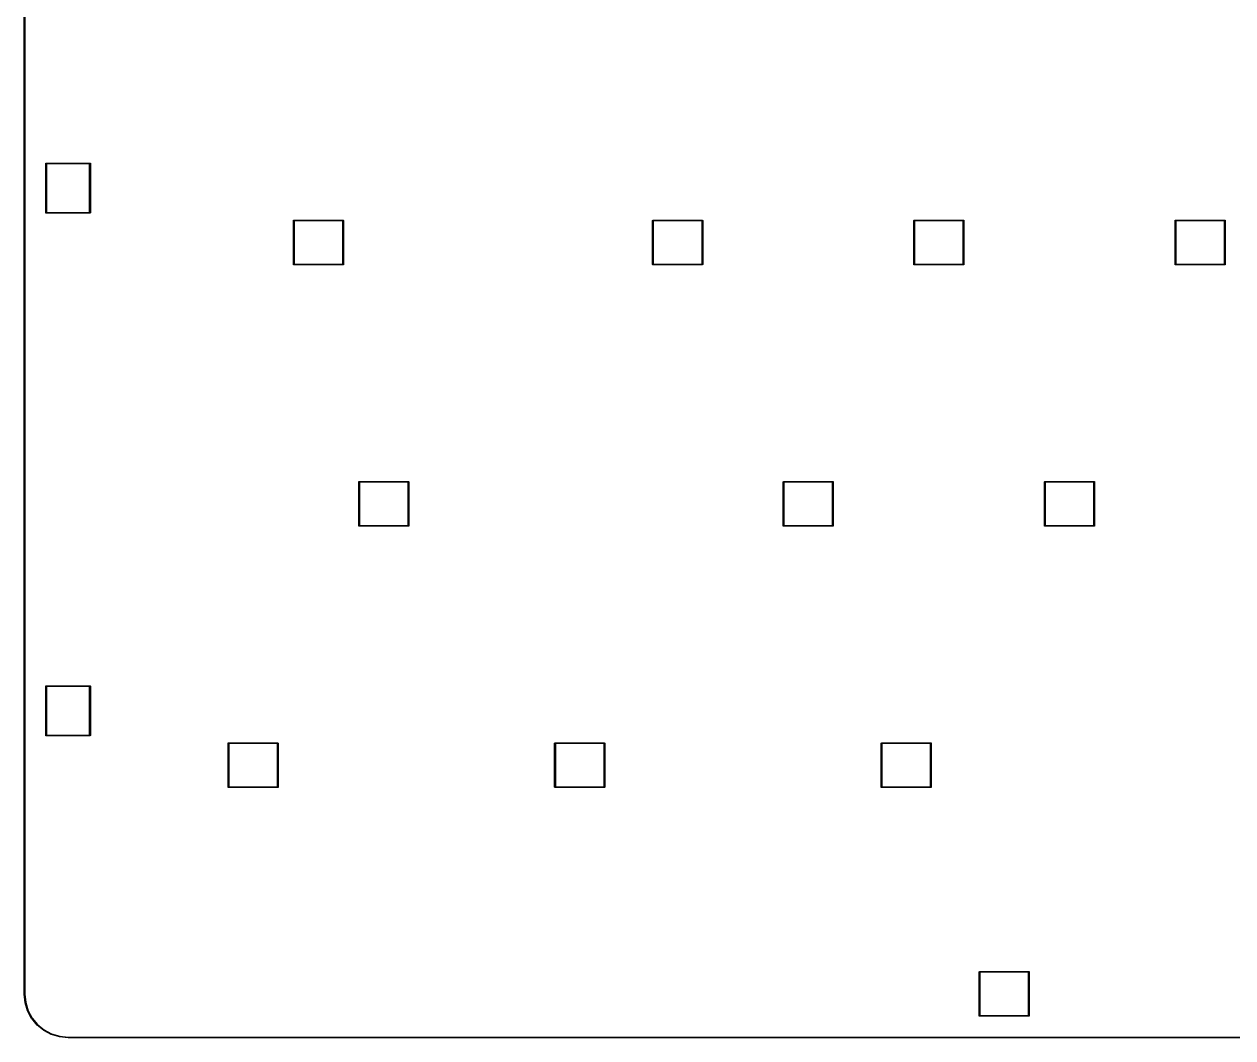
# Model space of a CAD drawing. Extents: x 19 to 378, y -202 to -52.
# Drawn here: x 19 to 107.2, y -202.4 to -128.5 of the extents above; entities that cross this region are included whole.
import ezdxf

# ---------------------------------------------------------------- set-up
doc = ezdxf.new("R2010")
doc.units = 0
doc.layers.add('BLACK', color=7, linetype='CONTINUOUS')

msp = doc.modelspace()

# ---------------------------------------------------------------- linework, layer by layer
at = {"layer": 'BLACK', "linetype": 'CONTINUOUS'}
for p, q in [((19.075, -54.77), (19.075, -199.231)), ((19.025, -199.232), (19.025, -76.1988)), ((20.5999, -138.694), (20.6004, -138.689)), ((20.6, -138.695), (20.5999, -138.694)), ((20.6, -142.293), (20.6, -138.695)), ((20.6004, -138.689), (20.6018, -138.684)), ((20.6018, -138.684), (20.6041, -138.68)), ((20.6041, -138.68), (20.6072, -138.676)), ((20.6072, -138.676), (20.611, -138.673)), ((20.611, -138.673), (20.6154, -138.671)), ((20.6154, -138.671), (20.6201, -138.669)), ((20.6201, -138.669), (20.6238, -138.669)), ((20.6238, -138.669), (20.625, -138.669)), ((20.625, -138.669), (20.6262, -138.669)), ((20.6262, -138.669), (23.8238, -138.669)), ((20.65, -138.719), (20.65, -142.269)), ((23.8, -138.719), (20.65, -138.719)), ((23.8, -142.269), (23.8, -138.719)), ((23.8238, -138.669), (23.825, -138.669)), ((23.825, -138.669), (23.8262, -138.669)), ((23.8262, -138.669), (23.8262, -138.669)), ((23.8262, -138.669), (23.8299, -138.669)), ((23.8299, -138.669), (23.8346, -138.671)), ((23.8346, -138.671), (23.839, -138.673)), ((23.839, -138.673), (23.8428, -138.676)), ((23.8428, -138.676), (23.8459, -138.68)), ((23.8459, -138.68), (23.8482, -138.684)), ((23.8482, -138.684), (23.8496, -138.689)), ((23.8496, -138.689), (23.8501, -138.694)), ((23.8501, -138.694), (23.85, -138.695)), ((23.85, -138.695), (23.85, -142.293)), ((20.5999, -142.294), (20.6, -142.293)), ((20.6004, -142.299), (20.5999, -142.294)), ((20.6018, -142.303), (20.6004, -142.299)), ((20.6041, -142.308), (20.6018, -142.303)), ((20.6072, -142.312), (20.6041, -142.308)), ((20.611, -142.315), (20.6072, -142.312)), ((20.6154, -142.317), (20.611, -142.315)), ((20.6201, -142.318), (20.6154, -142.317)), ((20.6238, -142.319), (20.6201, -142.318)), ((20.625, -142.319), (20.6238, -142.319)), ((20.6238, -142.319), (20.6238, -142.319)), ((20.6262, -142.319), (20.625, -142.319)), ((23.8238, -142.319), (20.6262, -142.319)), ((20.65, -142.269), (23.8, -142.269)), ((23.825, -142.319), (23.8238, -142.319)), ((23.8299, -142.318), (23.825, -142.319)), ((23.8346, -142.317), (23.8299, -142.318)), ((23.839, -142.315), (23.8346, -142.317)), ((23.8428, -142.312), (23.839, -142.315)), ((23.8459, -142.308), (23.8428, -142.312)), ((23.8482, -142.303), (23.8459, -142.308)), ((23.8496, -142.299), (23.8482, -142.303)), ((23.85, -142.295), (23.8496, -142.299)), ((23.85, -142.293), (23.8501, -142.294)), ((23.8501, -142.294), (23.85, -142.295)), ((23.85, -142.295), (23.85, -142.295)), ((38.6561, -142.862), (38.6566, -142.858)), ((38.6563, -142.864), (38.6561, -142.862)), ((38.6562, -146.061), (38.6563, -142.864)), ((38.6566, -142.858), (38.658, -142.853)), ((38.658, -142.853), (38.6604, -142.849)), ((38.6604, -142.849), (38.6635, -142.845)), ((38.6635, -142.845), (38.6673, -142.842)), ((38.6673, -142.842), (38.6716, -142.839)), ((38.6716, -142.839), (38.6763, -142.838)), ((38.6763, -142.838), (38.68, -142.838)), ((38.68, -142.838), (38.6812, -142.837)), ((38.68, -142.838), (38.68, -142.838)), ((38.6812, -142.837), (38.6825, -142.838)), ((38.6825, -142.838), (42.28, -142.838)), ((38.7062, -142.887), (38.7062, -146.037)), ((42.2563, -142.887), (38.7062, -142.887)), ((42.2563, -146.037), (42.2563, -142.887)), ((42.28, -142.838), (42.2812, -142.837)), ((42.2812, -142.837), (42.2825, -142.838)), ((42.2825, -142.838), (42.2862, -142.838)), ((42.2862, -142.838), (42.2909, -142.839)), ((42.2909, -142.839), (42.2952, -142.842)), ((42.2952, -142.842), (42.299, -142.845)), ((42.299, -142.845), (42.3021, -142.849)), ((42.3021, -142.849), (42.3045, -142.853)), ((42.3045, -142.853), (42.3059, -142.858)), ((42.3059, -142.858), (42.3064, -142.862)), ((42.3064, -142.862), (42.3062, -142.864)), ((42.3062, -142.864), (42.3062, -146.061)), ((64.8499, -142.862), (64.8504, -142.858)), ((64.85, -142.864), (64.8499, -142.862)), ((64.85, -146.061), (64.85, -142.864)), ((64.8504, -142.858), (64.8518, -142.853)), ((64.8518, -142.853), (64.8541, -142.849)), ((64.8541, -142.849), (64.8572, -142.845)), ((64.8572, -142.845), (64.861, -142.842)), ((64.861, -142.842), (64.8654, -142.839)), ((64.8654, -142.839), (64.8701, -142.838)), ((64.8701, -142.838), (64.8738, -142.838)), ((64.8738, -142.838), (64.875, -142.837)), ((64.8738, -142.838), (64.8738, -142.838)), ((64.875, -142.837), (64.8762, -142.838)), ((64.8762, -142.838), (68.4738, -142.838)), ((64.9, -142.887), (64.9, -146.037)), ((68.45, -142.887), (64.9, -142.887)), ((68.45, -146.037), (68.45, -142.887)), ((68.4738, -142.838), (68.475, -142.837)), ((68.475, -142.837), (68.4762, -142.838)), ((68.4762, -142.838), (68.4799, -142.838)), ((68.4799, -142.838), (68.4846, -142.839)), ((68.4846, -142.839), (68.489, -142.842)), ((68.489, -142.842), (68.4928, -142.845)), ((68.4928, -142.845), (68.4959, -142.849)), ((68.4959, -142.849), (68.4982, -142.853)), ((68.4982, -142.853), (68.4996, -142.858)), ((68.4996, -142.858), (68.5001, -142.862)), ((68.5001, -142.862), (68.5, -142.864)), ((68.5, -142.864), (68.5, -146.061)), ((83.8999, -142.862), (83.9004, -142.858)), ((83.9, -142.864), (83.8999, -142.862)), ((83.9, -146.061), (83.9, -142.864)), ((83.9004, -142.858), (83.9018, -142.853)), ((83.9018, -142.853), (83.9041, -142.849)), ((83.9041, -142.849), (83.9072, -142.845)), ((83.9072, -142.845), (83.911, -142.842)), ((83.911, -142.842), (83.9154, -142.839)), ((83.9154, -142.839), (83.9201, -142.838)), ((83.9201, -142.838), (83.9238, -142.838)), ((83.9238, -142.838), (83.925, -142.837)), ((83.9238, -142.838), (83.9238, -142.838)), ((83.925, -142.837), (83.9262, -142.838)), ((83.9262, -142.838), (87.5238, -142.838)), ((83.95, -142.887), (83.95, -146.037)), ((87.5, -142.887), (83.95, -142.887)), ((87.5, -146.037), (87.5, -142.887)), ((87.5238, -142.838), (87.525, -142.837)), ((87.525, -142.837), (87.5262, -142.838)), ((87.5262, -142.838), (87.5299, -142.838)), ((87.5299, -142.838), (87.5346, -142.839)), ((87.5346, -142.839), (87.539, -142.842)), ((87.539, -142.842), (87.5428, -142.845)), ((87.5428, -142.845), (87.5459, -142.849)), ((87.5459, -142.849), (87.5482, -142.853)), ((87.5482, -142.853), (87.5496, -142.858)), ((87.5496, -142.858), (87.5501, -142.862)), ((87.5501, -142.862), (87.55, -142.864)), ((87.55, -142.864), (87.55, -146.061)), ((102.95, -142.858), (102.952, -142.853)), ((102.95, -142.862), (102.95, -142.858)), ((102.95, -142.864), (102.95, -142.862)), ((102.95, -146.061), (102.95, -142.864)), ((102.952, -142.853), (102.954, -142.849)), ((102.954, -142.849), (102.957, -142.845)), ((102.957, -142.845), (102.961, -142.842)), ((102.961, -142.842), (102.965, -142.839)), ((102.965, -142.839), (102.97, -142.838)), ((102.97, -142.838), (102.974, -142.838)), ((102.974, -142.838), (102.975, -142.837)), ((102.974, -142.838), (102.974, -142.838)), ((102.975, -142.837), (102.976, -142.838)), ((102.976, -142.838), (106.574, -142.838)), ((103, -142.887), (103, -146.037)), ((106.55, -142.887), (103, -142.887)), ((106.55, -146.037), (106.55, -142.887)), ((106.574, -142.838), (106.575, -142.837)), ((106.575, -142.837), (106.576, -142.838)), ((106.576, -142.838), (106.58, -142.838)), ((106.58, -142.838), (106.585, -142.839)), ((106.585, -142.839), (106.589, -142.842)), ((106.589, -142.842), (106.593, -142.845)), ((106.593, -142.845), (106.596, -142.849)), ((106.596, -142.849), (106.598, -142.853)), ((106.598, -142.853), (106.6, -142.858)), ((106.6, -142.858), (106.6, -142.862)), ((106.6, -142.862), (106.6, -142.864)), ((106.6, -142.864), (106.6, -146.061)), ((38.6561, -146.062), (38.6562, -146.061)), ((38.6566, -146.067), (38.6561, -146.062)), ((38.658, -146.072), (38.6566, -146.067)), ((38.6604, -146.076), (38.658, -146.072)), ((38.6635, -146.08), (38.6604, -146.076)), ((38.6673, -146.083), (38.6635, -146.08)), ((38.6716, -146.086), (38.6673, -146.083)), ((38.6763, -146.087), (38.6716, -146.086)), ((38.6812, -146.088), (38.6763, -146.087)), ((38.6825, -146.088), (38.6812, -146.088)), ((42.28, -146.088), (38.6825, -146.088)), ((38.7062, -146.037), (42.2563, -146.037)), ((42.2812, -146.088), (42.28, -146.088)), ((42.2825, -146.088), (42.2812, -146.088)), ((42.2862, -146.087), (42.2825, -146.088)), ((42.2825, -146.088), (42.2825, -146.088)), ((42.2909, -146.086), (42.2862, -146.087)), ((42.2952, -146.083), (42.2909, -146.086)), ((42.299, -146.08), (42.2952, -146.083)), ((42.3021, -146.076), (42.299, -146.08)), ((42.3045, -146.072), (42.3021, -146.076)), ((42.3059, -146.067), (42.3045, -146.072)), ((42.3064, -146.062), (42.3059, -146.067)), ((42.3062, -146.061), (42.3064, -146.062)), ((64.8499, -146.062), (64.85, -146.061)), ((64.8504, -146.067), (64.8499, -146.062)), ((64.8518, -146.072), (64.8504, -146.067)), ((64.8541, -146.076), (64.8518, -146.072)), ((64.8572, -146.08), (64.8541, -146.076)), ((64.861, -146.083), (64.8572, -146.08)), ((64.8654, -146.086), (64.861, -146.083)), ((64.8701, -146.087), (64.8654, -146.086)), ((64.875, -146.088), (64.8701, -146.087)), ((64.8762, -146.088), (64.875, -146.088)), ((68.4738, -146.088), (64.8762, -146.088)), ((64.9, -146.037), (68.45, -146.037)), ((68.475, -146.088), (68.4738, -146.088)), ((68.4762, -146.088), (68.475, -146.088)), ((68.4799, -146.087), (68.4762, -146.088)), ((68.4762, -146.088), (68.4762, -146.088)), ((68.4846, -146.086), (68.4799, -146.087)), ((68.489, -146.083), (68.4846, -146.086)), ((68.4928, -146.08), (68.489, -146.083)), ((68.4959, -146.076), (68.4928, -146.08)), ((68.4982, -146.072), (68.4959, -146.076)), ((68.4996, -146.067), (68.4982, -146.072)), ((68.5001, -146.062), (68.4996, -146.067)), ((68.5, -146.061), (68.5001, -146.062)), ((83.8999, -146.062), (83.9, -146.061)), ((83.9004, -146.067), (83.8999, -146.062)), ((83.9018, -146.072), (83.9004, -146.067)), ((83.9041, -146.076), (83.9018, -146.072)), ((83.9072, -146.08), (83.9041, -146.076)), ((83.911, -146.083), (83.9072, -146.08)), ((83.9154, -146.086), (83.911, -146.083)), ((83.9201, -146.087), (83.9154, -146.086)), ((83.925, -146.088), (83.9201, -146.087)), ((83.9262, -146.088), (83.925, -146.088)), ((87.5238, -146.088), (83.9262, -146.088)), ((83.95, -146.037), (87.5, -146.037)), ((87.525, -146.088), (87.5238, -146.088)), ((87.5262, -146.088), (87.525, -146.088)), ((87.5299, -146.087), (87.5262, -146.088)), ((87.5262, -146.088), (87.5262, -146.088)), ((87.5346, -146.086), (87.5299, -146.087)), ((87.539, -146.083), (87.5346, -146.086)), ((87.5428, -146.08), (87.539, -146.083)), ((87.5459, -146.076), (87.5428, -146.08)), ((87.5482, -146.072), (87.5459, -146.076)), ((87.5496, -146.067), (87.5482, -146.072)), ((87.5501, -146.062), (87.5496, -146.067)), ((87.55, -146.061), (87.5501, -146.062)), ((102.95, -146.062), (102.95, -146.061)), ((102.95, -146.067), (102.95, -146.062)), ((102.952, -146.072), (102.95, -146.067)), ((102.954, -146.076), (102.952, -146.072)), ((102.957, -146.08), (102.954, -146.076)), ((102.961, -146.083), (102.957, -146.08)), ((102.965, -146.086), (102.961, -146.083)), ((102.97, -146.087), (102.965, -146.086)), ((102.975, -146.088), (102.97, -146.087)), ((102.976, -146.088), (102.975, -146.088)), ((106.574, -146.088), (102.976, -146.088)), ((103, -146.037), (106.55, -146.037)), ((106.575, -146.088), (106.574, -146.088)), ((106.576, -146.088), (106.575, -146.088)), ((106.58, -146.087), (106.576, -146.088)), ((106.576, -146.088), (106.576, -146.088)), ((106.585, -146.086), (106.58, -146.087)), ((106.589, -146.083), (106.585, -146.086)), ((106.593, -146.08), (106.589, -146.083)), ((106.596, -146.076), (106.593, -146.08)), ((106.598, -146.072), (106.596, -146.076)), ((106.6, -146.067), (106.598, -146.072)), ((106.6, -146.061), (106.6, -146.062)), ((106.6, -146.062), (106.6, -146.067)), ((43.4186, -161.912), (43.4191, -161.908)), ((43.4187, -161.914), (43.4186, -161.912)), ((43.4188, -165.111), (43.4187, -161.914)), ((43.4191, -161.908), (43.4205, -161.903)), ((43.4205, -161.903), (43.4229, -161.899)), ((43.4229, -161.899), (43.426, -161.895)), ((43.426, -161.895), (43.4298, -161.892)), ((43.4298, -161.892), (43.4341, -161.889)), ((43.4341, -161.889), (43.4388, -161.888)), ((43.4388, -161.888), (43.4425, -161.887)), ((43.4425, -161.887), (43.4438, -161.887)), ((43.4438, -161.887), (43.445, -161.887)), ((43.445, -161.887), (47.0425, -161.887)), ((43.4688, -161.938), (43.4688, -165.088)), ((47.0187, -161.938), (43.4688, -161.938)), ((47.0188, -165.088), (47.0187, -161.938)), ((47.0425, -161.887), (47.0437, -161.887)), ((47.0437, -161.887), (47.045, -161.887)), ((47.045, -161.887), (47.045, -161.887)), ((47.045, -161.887), (47.0487, -161.888)), ((47.0487, -161.888), (47.0534, -161.889)), ((47.0534, -161.889), (47.0577, -161.892)), ((47.0577, -161.892), (47.0615, -161.895)), ((47.0615, -161.895), (47.0646, -161.899)), ((47.0646, -161.899), (47.067, -161.903)), ((47.067, -161.903), (47.0684, -161.908)), ((47.0684, -161.908), (47.0689, -161.912)), ((47.0689, -161.912), (47.0688, -161.914)), ((47.0688, -161.914), (47.0688, -165.111)), ((74.3749, -161.912), (74.3754, -161.908)), ((74.375, -161.914), (74.3749, -161.912)), ((74.375, -165.111), (74.375, -161.914)), ((74.3754, -161.908), (74.3768, -161.903)), ((74.3768, -161.903), (74.3791, -161.899)), ((74.3791, -161.899), (74.3822, -161.895)), ((74.3822, -161.895), (74.386, -161.892)), ((74.386, -161.892), (74.3904, -161.889)), ((74.3904, -161.889), (74.3951, -161.888)), ((74.3951, -161.888), (74.3988, -161.887)), ((74.3988, -161.887), (74.4, -161.887)), ((74.4, -161.887), (74.4012, -161.887)), ((74.4012, -161.887), (77.9988, -161.887)), ((74.425, -161.938), (74.425, -165.088)), ((77.975, -161.938), (74.425, -161.938)), ((77.975, -165.088), (77.975, -161.938)), ((77.9988, -161.887), (78, -161.887)), ((78, -161.887), (78.0012, -161.887)), ((78.0012, -161.887), (78.0012, -161.887)), ((78.0012, -161.887), (78.0049, -161.888)), ((78.0049, -161.888), (78.0096, -161.889)), ((78.0096, -161.889), (78.014, -161.892)), ((78.014, -161.892), (78.0178, -161.895)), ((78.0178, -161.895), (78.0209, -161.899)), ((78.0209, -161.899), (78.0232, -161.903)), ((78.0232, -161.903), (78.0246, -161.908)), ((78.0246, -161.908), (78.0251, -161.912)), ((78.0251, -161.912), (78.025, -161.914)), ((78.025, -161.914), (78.025, -165.111)), ((93.4249, -161.912), (93.4254, -161.908)), ((93.425, -161.914), (93.4249, -161.912)), ((93.425, -165.111), (93.425, -161.914)), ((93.4254, -161.908), (93.4268, -161.903)), ((93.4268, -161.903), (93.4291, -161.899)), ((93.4291, -161.899), (93.4322, -161.895)), ((93.4322, -161.895), (93.436, -161.892)), ((93.436, -161.892), (93.4404, -161.889)), ((93.4404, -161.889), (93.4451, -161.888)), ((93.4451, -161.888), (93.4488, -161.887)), ((93.4488, -161.887), (93.45, -161.887)), ((93.45, -161.887), (93.4512, -161.887)), ((93.4512, -161.887), (97.0488, -161.887)), ((93.475, -161.938), (93.475, -165.088)), ((97.025, -161.938), (93.475, -161.938)), ((97.025, -165.088), (97.025, -161.938)), ((97.0488, -161.887), (97.05, -161.887)), ((97.05, -161.887), (97.0512, -161.887)), ((97.0512, -161.887), (97.0512, -161.887)), ((97.0512, -161.887), (97.0549, -161.888)), ((97.0549, -161.888), (97.0596, -161.889)), ((97.0596, -161.889), (97.064, -161.892)), ((97.064, -161.892), (97.0678, -161.895)), ((97.0678, -161.895), (97.0709, -161.899)), ((97.0709, -161.899), (97.0732, -161.903)), ((97.0732, -161.903), (97.0746, -161.908)), ((97.0746, -161.908), (97.0751, -161.912)), ((97.0751, -161.912), (97.075, -161.914)), ((97.075, -161.914), (97.075, -165.111)), ((43.4186, -165.112), (43.4188, -165.111)), ((43.4191, -165.117), (43.4186, -165.112)), ((43.4205, -165.122), (43.4191, -165.117)), ((43.4229, -165.126), (43.4205, -165.122)), ((43.426, -165.13), (43.4229, -165.126)), ((43.4298, -165.133), (43.426, -165.13)), ((43.4341, -165.136), (43.4298, -165.133)), ((43.4388, -165.137), (43.4341, -165.136)), ((43.4425, -165.137), (43.4388, -165.137)), ((43.4438, -165.138), (43.4425, -165.137)), ((43.4425, -165.137), (43.4425, -165.137)), ((43.445, -165.137), (43.4438, -165.138)), ((47.0425, -165.137), (43.445, -165.137)), ((43.4688, -165.088), (47.0188, -165.088)), ((47.0437, -165.138), (47.0425, -165.137)), ((47.0487, -165.137), (47.0437, -165.138)), ((47.0534, -165.136), (47.0487, -165.137)), ((47.0577, -165.133), (47.0534, -165.136)), ((47.0615, -165.13), (47.0577, -165.133)), ((47.0646, -165.126), (47.0615, -165.13)), ((47.067, -165.122), (47.0646, -165.126)), ((47.0684, -165.117), (47.067, -165.122)), ((47.0688, -165.114), (47.0684, -165.117)), ((47.0688, -165.111), (47.0689, -165.112)), ((47.0689, -165.112), (47.0688, -165.114)), ((74.3749, -165.112), (74.375, -165.111)), ((74.3754, -165.117), (74.3749, -165.112)), ((74.3768, -165.122), (74.3754, -165.117)), ((74.3791, -165.126), (74.3768, -165.122)), ((74.3822, -165.13), (74.3791, -165.126)), ((74.386, -165.133), (74.3822, -165.13)), ((74.3904, -165.136), (74.386, -165.133)), ((74.3951, -165.137), (74.3904, -165.136)), ((74.3988, -165.137), (74.3951, -165.137)), ((74.4, -165.138), (74.3988, -165.137)), ((74.3988, -165.137), (74.3988, -165.137)), ((74.4012, -165.137), (74.4, -165.138)), ((77.9988, -165.137), (74.4012, -165.137)), ((74.425, -165.088), (77.975, -165.088)), ((78, -165.138), (77.9988, -165.137)), ((78.0049, -165.137), (78, -165.138)), ((78.0096, -165.136), (78.0049, -165.137)), ((78.014, -165.133), (78.0096, -165.136)), ((78.0178, -165.13), (78.014, -165.133)), ((78.0209, -165.126), (78.0178, -165.13)), ((78.0232, -165.122), (78.0209, -165.126)), ((78.0246, -165.117), (78.0232, -165.122)), ((78.025, -165.114), (78.0246, -165.117)), ((78.025, -165.111), (78.0251, -165.112)), ((78.0251, -165.112), (78.025, -165.114)), ((93.4249, -165.112), (93.425, -165.111)), ((93.4254, -165.117), (93.4249, -165.112)), ((93.4268, -165.122), (93.4254, -165.117)), ((93.4291, -165.126), (93.4268, -165.122)), ((93.4322, -165.13), (93.4291, -165.126)), ((93.436, -165.133), (93.4322, -165.13)), ((93.4404, -165.136), (93.436, -165.133)), ((93.4451, -165.137), (93.4404, -165.136)), ((93.4488, -165.137), (93.4451, -165.137)), ((93.45, -165.138), (93.4488, -165.137)), ((93.4488, -165.137), (93.4488, -165.137)), ((93.4512, -165.137), (93.45, -165.138)), ((97.0488, -165.137), (93.4512, -165.137)), ((93.475, -165.088), (97.025, -165.088)), ((97.05, -165.138), (97.0488, -165.137)), ((97.0549, -165.137), (97.05, -165.138)), ((97.0596, -165.136), (97.0549, -165.137)), ((97.064, -165.133), (97.0596, -165.136)), ((97.0678, -165.13), (97.064, -165.133)), ((97.0709, -165.126), (97.0678, -165.13)), ((97.0732, -165.122), (97.0709, -165.126)), ((97.0746, -165.117), (97.0732, -165.122)), ((97.075, -165.114), (97.0746, -165.117)), ((97.075, -165.111), (97.0751, -165.112)), ((97.0751, -165.112), (97.075, -165.114)), ((20.5999, -176.794), (20.6004, -176.789)), ((20.6, -176.795), (20.5999, -176.794)), ((20.6, -180.393), (20.6, -176.795)), ((20.6004, -176.789), (20.6018, -176.784)), ((20.6018, -176.784), (20.6041, -176.78)), ((20.6041, -176.78), (20.6072, -176.776)), ((20.6072, -176.776), (20.611, -176.773)), ((20.611, -176.773), (20.6154, -176.771)), ((20.6154, -176.771), (20.6201, -176.769)), ((20.6201, -176.769), (20.6238, -176.769)), ((20.6238, -176.769), (20.625, -176.769)), ((20.625, -176.769), (20.6262, -176.769)), ((20.6262, -176.769), (23.8238, -176.769)), ((20.65, -176.819), (20.65, -180.369)), ((23.8, -176.819), (20.65, -176.819)), ((23.8, -180.369), (23.8, -176.819)), ((23.8238, -176.769), (23.825, -176.769)), ((23.825, -176.769), (23.8262, -176.769)), ((23.8262, -176.769), (23.8262, -176.769)), ((23.8262, -176.769), (23.8299, -176.769)), ((23.8299, -176.769), (23.8346, -176.771)), ((23.8346, -176.771), (23.839, -176.773)), ((23.839, -176.773), (23.8428, -176.776)), ((23.8428, -176.776), (23.8459, -176.78)), ((23.8459, -176.78), (23.8482, -176.784)), ((23.8482, -176.784), (23.8496, -176.789)), ((23.8496, -176.789), (23.8501, -176.794)), ((23.8501, -176.794), (23.85, -176.795)), ((23.85, -176.795), (23.85, -180.393)), ((20.5999, -180.394), (20.6, -180.393)), ((20.6004, -180.399), (20.5999, -180.394)), ((20.6018, -180.403), (20.6004, -180.399)), ((20.6041, -180.408), (20.6018, -180.403)), ((20.6072, -180.412), (20.6041, -180.408)), ((20.611, -180.415), (20.6072, -180.412)), ((20.6154, -180.417), (20.611, -180.415)), ((20.6201, -180.418), (20.6154, -180.417)), ((20.6238, -180.419), (20.6201, -180.418)), ((20.625, -180.419), (20.6238, -180.419)), ((20.6238, -180.419), (20.6238, -180.419)), ((20.6262, -180.419), (20.625, -180.419)), ((23.8238, -180.419), (20.6262, -180.419)), ((20.65, -180.369), (23.8, -180.369)), ((23.825, -180.419), (23.8238, -180.419)), ((23.8299, -180.418), (23.825, -180.419)), ((23.8346, -180.417), (23.8299, -180.418)), ((23.839, -180.415), (23.8346, -180.417)), ((23.8428, -180.412), (23.839, -180.415)), ((23.8459, -180.408), (23.8428, -180.412)), ((23.8482, -180.403), (23.8459, -180.408)), ((23.8496, -180.399), (23.8482, -180.403)), ((23.85, -180.395), (23.8496, -180.399)), ((23.85, -180.393), (23.8501, -180.394)), ((23.8501, -180.394), (23.85, -180.395)), ((23.85, -180.395), (23.85, -180.395)), ((33.8936, -180.963), (33.8941, -180.958)), ((33.8938, -180.964), (33.8936, -180.963)), ((33.8937, -184.161), (33.8938, -180.964)), ((33.8941, -180.958), (33.8955, -180.953)), ((33.8955, -180.953), (33.8979, -180.949)), ((33.8979, -180.949), (33.901, -180.945)), ((33.901, -180.945), (33.9048, -180.942)), ((33.9048, -180.942), (33.9091, -180.939)), ((33.9091, -180.939), (33.9138, -180.938)), ((33.9138, -180.938), (33.9175, -180.938)), ((33.9175, -180.938), (33.9187, -180.937)), ((33.9175, -180.938), (33.9175, -180.938)), ((33.9187, -180.937), (33.92, -180.938)), ((33.92, -180.938), (37.5175, -180.938)), ((33.9438, -180.987), (33.9438, -184.137)), ((37.4938, -180.987), (33.9438, -180.987)), ((37.4937, -184.137), (37.4938, -180.987)), ((37.5175, -180.938), (37.5187, -180.937)), ((37.5187, -180.937), (37.52, -180.938)), ((37.52, -180.938), (37.5237, -180.938)), ((37.5237, -180.938), (37.5284, -180.939)), ((37.5284, -180.939), (37.5327, -180.942)), ((37.5327, -180.942), (37.5365, -180.945)), ((37.5365, -180.945), (37.5396, -180.949)), ((37.5396, -180.949), (37.542, -180.953)), ((37.542, -180.953), (37.5434, -180.958)), ((37.5434, -180.958), (37.5439, -180.963)), ((37.5439, -180.963), (37.5437, -180.964)), ((37.5437, -180.964), (37.5437, -184.161)), ((57.7061, -180.963), (57.7066, -180.958)), ((57.7063, -180.964), (57.7061, -180.963)), ((57.7062, -184.161), (57.7063, -180.964)), ((57.7066, -180.958), (57.708, -180.953)), ((57.708, -180.953), (57.7104, -180.949)), ((57.7104, -180.949), (57.7135, -180.945)), ((57.7135, -180.945), (57.7173, -180.942)), ((57.7173, -180.942), (57.7216, -180.939)), ((57.7216, -180.939), (57.7263, -180.938)), ((57.7263, -180.938), (57.73, -180.938)), ((57.73, -180.938), (57.7312, -180.937)), ((57.73, -180.938), (57.73, -180.938)), ((57.7312, -180.937), (57.7325, -180.938)), ((57.7325, -180.938), (61.33, -180.938)), ((57.7562, -180.987), (57.7562, -184.137)), ((61.3063, -180.987), (57.7562, -180.987)), ((61.3062, -184.137), (61.3063, -180.987)), ((61.33, -180.938), (61.3312, -180.937)), ((61.3312, -180.937), (61.3325, -180.938)), ((61.3325, -180.938), (61.3362, -180.938)), ((61.3362, -180.938), (61.3409, -180.939)), ((61.3409, -180.939), (61.3452, -180.942)), ((61.3452, -180.942), (61.349, -180.945)), ((61.349, -180.945), (61.3521, -180.949)), ((61.3521, -180.949), (61.3545, -180.953)), ((61.3545, -180.953), (61.3559, -180.958)), ((61.3559, -180.958), (61.3564, -180.963)), ((61.3564, -180.963), (61.3562, -180.964)), ((61.3562, -180.964), (61.3562, -184.161)), ((81.5186, -180.963), (81.5191, -180.958)), ((81.5188, -180.964), (81.5186, -180.963)), ((81.5187, -184.161), (81.5188, -180.964)), ((81.5191, -180.958), (81.5205, -180.953)), ((81.5205, -180.953), (81.5229, -180.949)), ((81.5229, -180.949), (81.526, -180.945)), ((81.526, -180.945), (81.5298, -180.942)), ((81.5298, -180.942), (81.5341, -180.939)), ((81.5341, -180.939), (81.5388, -180.938)), ((81.5388, -180.938), (81.5425, -180.938)), ((81.5425, -180.938), (81.5438, -180.937)), ((81.5425, -180.938), (81.5425, -180.938)), ((81.5438, -180.937), (81.545, -180.938)), ((81.545, -180.938), (85.1425, -180.938)), ((81.5687, -180.987), (81.5687, -184.137)), ((85.1188, -180.987), (81.5687, -180.987)), ((85.1187, -184.137), (85.1188, -180.987)), ((85.1425, -180.938), (85.1437, -180.937)), ((85.1437, -180.937), (85.145, -180.938)), ((85.145, -180.938), (85.1487, -180.938)), ((85.1487, -180.938), (85.1534, -180.939)), ((85.1534, -180.939), (85.1577, -180.942)), ((85.1577, -180.942), (85.1615, -180.945)), ((85.1615, -180.945), (85.1646, -180.949)), ((85.1646, -180.949), (85.167, -180.953)), ((85.167, -180.953), (85.1684, -180.958)), ((85.1684, -180.958), (85.1689, -180.963)), ((85.1689, -180.963), (85.1688, -180.964)), ((85.1688, -180.964), (85.1688, -184.161)), ((33.8936, -184.162), (33.8937, -184.161)), ((33.8941, -184.167), (33.8936, -184.162)), ((33.8955, -184.172), (33.8941, -184.167)), ((33.8979, -184.176), (33.8955, -184.172)), ((33.901, -184.18), (33.8979, -184.176)), ((33.9048, -184.183), (33.901, -184.18)), ((33.9091, -184.186), (33.9048, -184.183)), ((33.9138, -184.187), (33.9091, -184.186)), ((33.9187, -184.188), (33.9138, -184.187)), ((33.92, -184.188), (33.9187, -184.188)), ((37.5175, -184.188), (33.92, -184.188)), ((33.9438, -184.137), (37.4937, -184.137)), ((37.5187, -184.188), (37.5175, -184.188)), ((37.52, -184.188), (37.5187, -184.188)), ((37.5237, -184.187), (37.52, -184.188)), ((37.52, -184.188), (37.52, -184.188)), ((37.5284, -184.186), (37.5237, -184.187)), ((37.5327, -184.183), (37.5284, -184.186)), ((37.5365, -184.18), (37.5327, -184.183)), ((37.5396, -184.176), (37.5365, -184.18)), ((37.542, -184.172), (37.5396, -184.176)), ((37.5434, -184.167), (37.542, -184.172)), ((37.5439, -184.162), (37.5434, -184.167)), ((37.5437, -184.161), (37.5439, -184.162)), ((57.7061, -184.162), (57.7062, -184.161)), ((57.7066, -184.167), (57.7061, -184.162)), ((57.708, -184.172), (57.7066, -184.167)), ((57.7104, -184.176), (57.708, -184.172)), ((57.7135, -184.18), (57.7104, -184.176)), ((57.7173, -184.183), (57.7135, -184.18)), ((57.7216, -184.186), (57.7173, -184.183)), ((57.7263, -184.187), (57.7216, -184.186)), ((57.7312, -184.188), (57.7263, -184.187)), ((57.7325, -184.188), (57.7312, -184.188)), ((61.33, -184.188), (57.7325, -184.188)), ((57.7562, -184.137), (61.3062, -184.137)), ((61.3312, -184.188), (61.33, -184.188)), ((61.3325, -184.188), (61.3312, -184.188)), ((61.3362, -184.187), (61.3325, -184.188)), ((61.3325, -184.188), (61.3325, -184.188)), ((61.3409, -184.186), (61.3362, -184.187)), ((61.3452, -184.183), (61.3409, -184.186)), ((61.349, -184.18), (61.3452, -184.183)), ((61.3521, -184.176), (61.349, -184.18)), ((61.3545, -184.172), (61.3521, -184.176)), ((61.3559, -184.167), (61.3545, -184.172)), ((61.3564, -184.162), (61.3559, -184.167)), ((61.3562, -184.161), (61.3564, -184.162)), ((81.5186, -184.162), (81.5187, -184.161)), ((81.5191, -184.167), (81.5186, -184.162)), ((81.5205, -184.172), (81.5191, -184.167)), ((81.5229, -184.176), (81.5205, -184.172)), ((81.526, -184.18), (81.5229, -184.176)), ((81.5298, -184.183), (81.526, -184.18)), ((81.5341, -184.186), (81.5298, -184.183)), ((81.5388, -184.187), (81.5341, -184.186)), ((81.5438, -184.188), (81.5388, -184.187)), ((81.545, -184.188), (81.5438, -184.188)), ((85.1425, -184.188), (81.545, -184.188)), ((81.5687, -184.137), (85.1187, -184.137)), ((85.1437, -184.188), (85.1425, -184.188)), ((85.145, -184.188), (85.1437, -184.188)), ((85.1487, -184.187), (85.145, -184.188)), ((85.145, -184.188), (85.145, -184.188)), ((85.1534, -184.186), (85.1487, -184.187)), ((85.1577, -184.183), (85.1534, -184.186)), ((85.1615, -184.18), (85.1577, -184.183)), ((85.1646, -184.176), (85.1615, -184.18)), ((85.167, -184.172), (85.1646, -184.176)), ((85.1684, -184.167), (85.167, -184.172)), ((85.1689, -184.162), (85.1684, -184.167)), ((85.1688, -184.161), (85.1689, -184.162)), ((88.6624, -197.631), (88.6629, -197.626)), ((88.6625, -197.632), (88.6624, -197.631)), ((88.6625, -200.83), (88.6625, -197.632)), ((88.6629, -197.626), (88.6643, -197.622)), ((88.6643, -197.622), (88.6666, -197.617)), ((88.6666, -197.617), (88.6697, -197.613)), ((88.6697, -197.613), (88.6735, -197.61)), ((88.6735, -197.61), (88.6779, -197.608)), ((88.6779, -197.608), (88.6826, -197.607)), ((88.6826, -197.607), (88.6863, -197.606)), ((88.6863, -197.606), (88.6875, -197.606)), ((88.6875, -197.606), (88.6887, -197.606)), ((88.6887, -197.606), (92.2863, -197.606)), ((88.7125, -197.656), (88.7125, -200.806)), ((92.2625, -197.656), (88.7125, -197.656)), ((92.2625, -200.806), (92.2625, -197.656)), ((92.2863, -197.606), (92.2875, -197.606)), ((92.2875, -197.606), (92.2887, -197.606)), ((92.2887, -197.606), (92.2887, -197.606)), ((92.2887, -197.606), (92.2924, -197.607)), ((92.2924, -197.607), (92.2971, -197.608)), ((92.2971, -197.608), (92.3015, -197.61)), ((92.3015, -197.61), (92.3053, -197.613)), ((92.3053, -197.613), (92.3084, -197.617)), ((92.3084, -197.617), (92.3107, -197.622)), ((92.3107, -197.622), (92.3121, -197.626)), ((92.3121, -197.626), (92.3126, -197.631)), ((92.3126, -197.631), (92.3125, -197.632)), ((92.3125, -197.632), (92.3125, -200.83)), ((19.025, -199.233), (19.025, -199.232)), ((19.0251, -199.254), (19.025, -199.233)), ((19.0252, -199.255), (19.0251, -199.254)), ((19.0252, -199.256), (19.0252, -199.255)), ((19.09, -199.872), (19.0252, -199.256)), ((19.0252, -199.256), (19.0252, -199.256)), ((19.075, -199.231), (19.0751, -199.252)), ((19.0751, -199.252), (19.1395, -199.865)), ((19.0904, -199.875), (19.09, -199.872)), ((19.0909, -199.877), (19.0904, -199.875)), ((19.091, -199.877), (19.0909, -199.877)), ((19.2742, -200.469), (19.091, -199.877)), ((19.1395, -199.865), (19.3212, -200.452)), ((19.2751, -200.471), (19.2742, -200.469)), ((19.2759, -200.473), (19.2751, -200.471)), ((19.2761, -200.474), (19.2759, -200.473)), ((19.5708, -201.019), (19.2761, -200.474)), ((19.3212, -200.452), (19.6136, -200.993)), ((88.6624, -200.831), (88.6625, -200.83)), ((88.6629, -200.836), (88.6624, -200.831)), ((88.6643, -200.841), (88.6629, -200.836)), ((88.6666, -200.845), (88.6643, -200.841)), ((88.6697, -200.849), (88.6666, -200.845)), ((88.6735, -200.852), (88.6697, -200.849)), ((88.6779, -200.854), (88.6735, -200.852)), ((88.6826, -200.856), (88.6779, -200.854)), ((88.6863, -200.856), (88.6826, -200.856)), ((88.6875, -200.856), (88.6863, -200.856)), ((88.6863, -200.856), (88.6863, -200.856)), ((88.6887, -200.856), (88.6875, -200.856)), ((92.2863, -200.856), (88.6887, -200.856)), ((88.7125, -200.806), (92.2625, -200.806)), ((92.2875, -200.856), (92.2863, -200.856)), ((92.2924, -200.856), (92.2875, -200.856)), ((92.2971, -200.854), (92.2924, -200.856)), ((92.3015, -200.852), (92.2971, -200.854)), ((92.3053, -200.849), (92.3015, -200.852)), ((92.3084, -200.845), (92.3053, -200.849)), ((92.3107, -200.841), (92.3084, -200.845)), ((92.3121, -200.836), (92.3107, -200.841)), ((92.3125, -200.832), (92.3121, -200.836)), ((92.3125, -200.83), (92.3126, -200.831)), ((92.3126, -200.831), (92.3125, -200.832)), ((19.5721, -201.02), (19.5708, -201.019)), ((19.5733, -201.022), (19.5721, -201.02)), ((19.5735, -201.023), (19.5733, -201.022)), ((19.9685, -201.5), (19.5735, -201.023)), ((19.6136, -200.993), (20.0055, -201.466)), ((19.9701, -201.502), (19.9685, -201.5)), ((19.9717, -201.503), (19.9701, -201.502)), ((19.972, -201.504), (19.9717, -201.503)), ((20.4522, -201.895), (19.972, -201.504)), ((20.0055, -201.466), (20.4819, -201.855)), ((20.4541, -201.896), (20.4522, -201.895)), ((20.4559, -201.898), (20.4541, -201.896)), ((20.4562, -201.898), (20.4559, -201.898)), ((21.0034, -202.189), (20.4562, -201.898)), ((20.4819, -201.855), (21.0247, -202.143)), ((21.0055, -202.19), (21.0034, -202.189)), ((21.0075, -202.191), (21.0055, -202.19)), ((21.0079, -202.191), (21.0075, -202.191)), ((21.6011, -202.37), (21.0079, -202.191)), ((21.0247, -202.143), (21.6132, -202.321)), ((21.6033, -202.37), (21.6011, -202.37)), ((21.6055, -202.371), (21.6033, -202.37)), ((21.6059, -202.371), (21.6055, -202.371)), ((22.2226, -202.431), (21.6059, -202.371)), ((21.6132, -202.321), (22.2262, -202.381)), ((22.2238, -202.431), (22.2226, -202.431)), ((22.2226, -202.431), (22.2226, -202.431)), ((374.651, -202.431), (22.2238, -202.431)), ((22.2262, -202.381), (374.65, -202.381))]:
    msp.add_line(p, q, dxfattribs=at)

doc.saveas('drawing.dxf')
